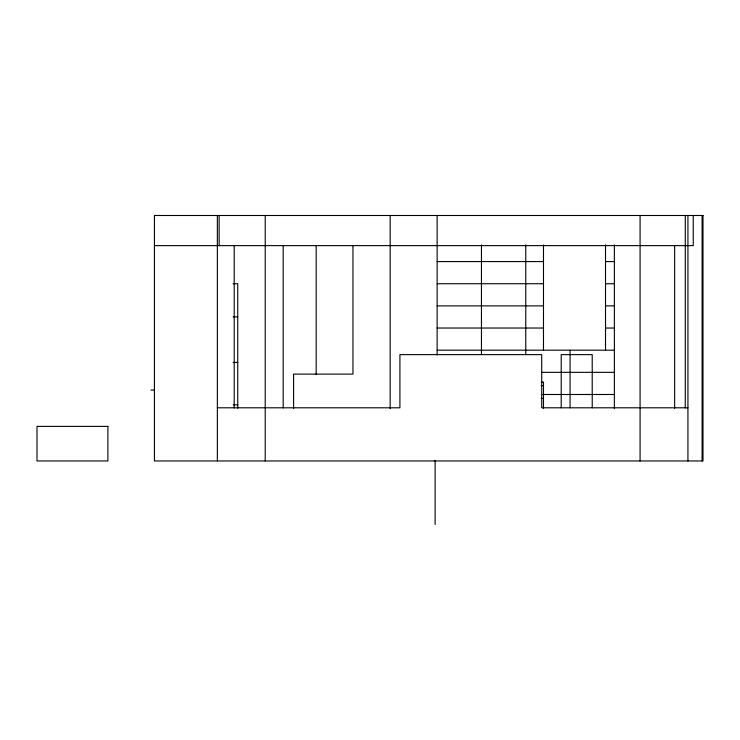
<?xml version="1.0" encoding="UTF-8"?>
<svg xmlns="http://www.w3.org/2000/svg" width="740" height="740" viewBox="0 0 740 740"><rect width="100%" height="100%" fill="white"/><g stroke="black" fill="none" stroke-linecap="round" stroke-linejoin="round"><path stroke-width="1.11" d="M154.438 245.615L693.251 245.615L693.251 215.488M437.137 261.572L543.484 261.572M605.514 261.572L614.376 261.572M233.119 283.725L237.743 283.725L237.743 408.249M437.137 283.725L543.484 283.725M605.514 283.725L614.376 283.725M437.137 305.879L543.484 305.879M605.514 305.879L614.376 305.879M233.119 316.896L237.743 316.896M437.137 328.033L543.484 328.033M605.514 328.033L614.376 328.033M437.137 350.187L614.376 350.187M233.119 362.471L237.743 362.471M541.662 372.34L614.376 372.34M541.171 382.09L543.484 382.09L543.484 408.462M541.171 385.632L543.484 385.632M150.895 390.063L154.438 390.063M542.799 394.494L614.376 394.494M541.171 398.425L543.484 398.425M233.276 404.808L237.743 404.808M217.357 407.796L399.914 407.796L399.914 354.617L541.708 354.617L541.708 407.796L687.932 407.796M702.112 215.488L702.112 460.964M687.932 215.488L687.932 460.964M685.277 215.488L685.277 407.99M674.64 245.615L674.64 408.267M640.082 215.488L640.082 460.964M614.376 244.949L614.376 408.591M605.514 244.949L605.514 350.187M592.222 407.796L592.222 354.617L561.207 354.617L561.207 407.796M570.068 350.187L570.068 407.796M543.484 244.949L543.484 350.187M525.761 244.949L525.761 354.617M481.453 244.949L481.453 354.617M437.137 215.488L437.137 355.015M435.12 460.382L435.12 524.512M390.165 215.488L390.165 408.628M352.952 245.615L352.952 374.116L293.577 374.116L293.577 408.397M316.174 245.449L316.174 374.523M283.18 245.449L283.18 407.953M265.216 215.488L265.216 460.964M234.201 245.615L234.201 407.99M219.133 215.488L219.133 245.615M217.357 215.488L217.357 460.964M703 215.488L154.438 215.488L154.438 460.964L703 460.964L703 215.488M107.892 426.407L37 426.407L37 460.964L107.892 460.964L107.892 426.407"/></g></svg>
